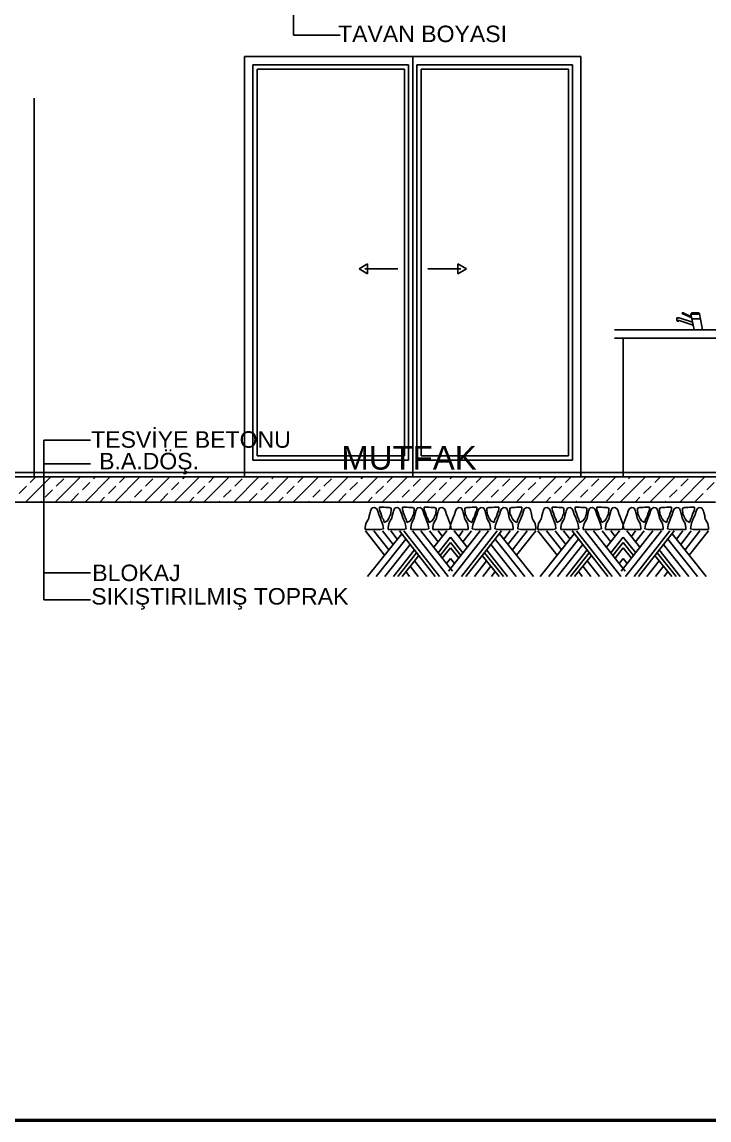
# Model space of a CAD drawing. Extents: x 182769.15 to 182771.38, y 101811.72 to 101812.21.
# Drawn here: x 182770.3833 to 182770.465, y 101811.7232 to 101811.8538 of the extents above; entities that cross this region are included whole.
import ezdxf

# ---------------------------------------------------------------- set-up
doc = ezdxf.new("R2010")
doc.units = 0
doc.header["$MEASUREMENT"] = 0
for name, color, linetype in [('DUVAR', 7, 'Continuous'), ('iç dikey', 2, 'Continuous'), ('KAPI', 3, 'Continuous'), ('KOLON', 3, 'Continuous'), ('SIVA', 1, 'Continuous'), ('TARAMA', 15, 'Continuous'), ('tefriş', 21, 'Continuous'), ('YAZıMAHAL', 4, 'Continuous')]:
    doc.layers.add(name, color=color, linetype=linetype)
doc.layers.add('Standard', color=7, linetype='Continuous', lineweight=25)
doc.styles.add('ARIAL', font='arial.ttf', dxfattribs={"height": 10})

msp = doc.modelspace()

# ---------------------------------------------------------------- linework, layer by layer
at = {"layer": 'DUVAR', "color": 3}
for p, q in [((182770.40979, 101811.84967), (182770.40979, 101811.79967)), ((182770.40979, 101811.84967), (182770.44979, 101811.84967)), ((182770.42979, 101811.84967), (182770.42979, 101811.79967)), ((182770.44979, 101811.84967), (182770.44979, 101811.79967)), ((182770.41079, 101811.80167), (182770.41079, 101811.84867)), ((182770.41079, 101811.84867), (182770.42929, 101811.84867)), ((182770.42929, 101811.84867), (182770.42929, 101811.80167)), ((182770.44879, 101811.84867), (182770.43029, 101811.84867)), ((182770.43029, 101811.84867), (182770.43029, 101811.80167)), ((182770.44879, 101811.80167), (182770.44879, 101811.84867)), ((182770.42929, 101811.80167), (182770.41079, 101811.80167)), ((182770.41079, 101811.80167), (182770.41079, 101811.80167)), ((182770.43029, 101811.80167), (182770.44879, 101811.80167)), ((182770.44879, 101811.80167), (182770.44879, 101811.80167))]:
    msp.add_line(p, q, dxfattribs=at)
at = {"layer": 'DUVAR', "color": 1}
for p, q in [((182770.41129, 101811.80217), (182770.41129, 101811.84817)), ((182770.41129, 101811.84817), (182770.42879, 101811.84817)), ((182770.42879, 101811.84817), (182770.42879, 101811.80217)), ((182770.44829, 101811.84817), (182770.43079, 101811.84817)), ((182770.43079, 101811.84817), (182770.43079, 101811.80217)), ((182770.44829, 101811.80217), (182770.44829, 101811.84817)), ((182770.42442, 101811.825), (182770.42341, 101811.82441)), ((182770.42442, 101811.82382), (182770.42442, 101811.825)), ((182770.43515, 101811.82382), (182770.43515, 101811.825)), ((182770.43515, 101811.825), (182770.43616, 101811.82441)), ((182770.42341, 101811.82441), (182770.42442, 101811.82382)), ((182770.42801, 101811.82441), (182770.42409, 101811.82441)), ((182770.43157, 101811.82441), (182770.43549, 101811.82441)), ((182770.43616, 101811.82441), (182770.43515, 101811.82382)), ((182770.42879, 101811.80217), (182770.41129, 101811.80217)), ((182770.43079, 101811.80217), (182770.44829, 101811.80217))]:
    msp.add_line(p, q, dxfattribs=at)
at = {"layer": 'iç dikey'}
for p, q in [((182770.41561, 101811.8522), (182770.41561, 101811.87836)), ((182770.41561, 101811.8522), (182770.42115, 101811.8522)), ((182770.38593, 101811.80403), (182770.39147, 101811.80403)), ((182770.38593, 101811.78505), (182770.38593, 101811.80403)), ((182770.38593, 101811.8012), (182770.39147, 101811.8012)), ((182770.38593, 101811.78824), (182770.39147, 101811.78824)), ((182770.38593, 101811.78505), (182770.39147, 101811.78505))]:
    msp.add_line(p, q, dxfattribs=at)
at = {"layer": 'KAPI', "color": 1}
for p, q in [((182770.46679, 101811.81717), (182770.45379, 101811.81717)), ((182770.46679, 101811.81617), (182770.45379, 101811.81617)), ((182770.45479, 101811.81617), (182770.45479, 101811.79967))]:
    msp.add_line(p, q, dxfattribs=at)
at = {"layer": 'KOLON'}
for p, q in [((182770.30279, 101811.79967), (182770.47079, 101811.79967)), ((182770.33479, 101811.79667), (182770.46579, 101811.79667))]:
    msp.add_line(p, q, dxfattribs=at)
at = {"layer": 'SIVA'}
for p, q in [((182770.38479, 101811.84473), (182770.38479, 101811.79967)), ((182770.46629, 101811.80017), (182770.30229, 101811.80017))]:
    msp.add_line(p, q, dxfattribs=at)
at = {"layer": 'Standard', "color": 4, "linetype": 'ByBlock', "lineweight": 50}
msp.add_line((182770.24994, 101811.72316), (182770.54873, 101811.72316), dxfattribs=at)
at = {"layer": 'TARAMA'}
for p, q in [((182770.38375, 101811.79667), (182770.38675, 101811.79967)), ((182770.38431, 101811.799), (182770.38498, 101811.79967)), ((182770.38728, 101811.79667), (182770.39028, 101811.79967)), ((182770.3874, 101811.79856), (182770.38829, 101811.79945)), ((182770.3905, 101811.79812), (182770.39138, 101811.799)), ((182770.39082, 101811.79667), (182770.39382, 101811.79967)), ((182770.39182, 101811.79945), (182770.39205, 101811.79967)), ((182770.39435, 101811.79667), (182770.39735, 101811.79967)), ((182770.39492, 101811.799), (182770.39559, 101811.79967)), ((182770.39789, 101811.79667), (182770.40089, 101811.79967)), ((182770.39801, 101811.79856), (182770.3989, 101811.79945)), ((182770.40111, 101811.79812), (182770.40199, 101811.799)), ((182770.40143, 101811.79667), (182770.40443, 101811.79967)), ((182770.40243, 101811.79945), (182770.40266, 101811.79967)), ((182770.40496, 101811.79667), (182770.40796, 101811.79967)), ((182770.40552, 101811.799), (182770.40619, 101811.79967)), ((182770.4085, 101811.79667), (182770.4115, 101811.79967)), ((182770.40862, 101811.79856), (182770.4095, 101811.79945)), ((182770.41171, 101811.79812), (182770.4126, 101811.799)), ((182770.41203, 101811.79667), (182770.41503, 101811.79967)), ((182770.41304, 101811.79945), (182770.41326, 101811.79967)), ((182770.41557, 101811.79667), (182770.41857, 101811.79967)), ((182770.41613, 101811.799), (182770.4168, 101811.79967)), ((182770.4191, 101811.79667), (182770.4221, 101811.79967)), ((182770.41922, 101811.79856), (182770.42011, 101811.79945)), ((182770.42232, 101811.79812), (182770.4232, 101811.799)), ((182770.42264, 101811.79667), (182770.42564, 101811.79967)), ((182770.42364, 101811.79945), (182770.42387, 101811.79967)), ((182770.42617, 101811.79667), (182770.42917, 101811.79967)), ((182770.42674, 101811.799), (182770.42741, 101811.79967)), ((182770.42971, 101811.79667), (182770.43271, 101811.79967)), ((182770.42983, 101811.79856), (182770.43072, 101811.79945)), ((182770.43292, 101811.79812), (182770.43381, 101811.799)), ((182770.43325, 101811.79667), (182770.43625, 101811.79967)), ((182770.43425, 101811.79945), (182770.43448, 101811.79967)), ((182770.43678, 101811.79667), (182770.43978, 101811.79967)), ((182770.43734, 101811.799), (182770.43801, 101811.79967)), ((182770.44032, 101811.79667), (182770.44332, 101811.79967)), ((182770.44044, 101811.79856), (182770.44132, 101811.79945)), ((182770.44353, 101811.79812), (182770.44442, 101811.799)), ((182770.44385, 101811.79667), (182770.44685, 101811.79967)), ((182770.44486, 101811.79945), (182770.44508, 101811.79967)), ((182770.44739, 101811.79667), (182770.45039, 101811.79967)), ((182770.44795, 101811.799), (182770.44862, 101811.79967)), ((182770.45092, 101811.79667), (182770.45392, 101811.79967)), ((182770.45104, 101811.79856), (182770.45193, 101811.79945)), ((182770.45414, 101811.79812), (182770.45502, 101811.799)), ((182770.45446, 101811.79667), (182770.45746, 101811.79967)), ((182770.45546, 101811.79945), (182770.45569, 101811.79967)), ((182770.45799, 101811.79667), (182770.46099, 101811.79967)), ((182770.45856, 101811.799), (182770.45923, 101811.79967)), ((182770.46153, 101811.79667), (182770.46453, 101811.79967)), ((182770.46165, 101811.79856), (182770.46253, 101811.79945)), ((182770.46474, 101811.79812), (182770.46563, 101811.799)), ((182770.38299, 101811.79768), (182770.38387, 101811.79856)), ((182770.38608, 101811.79724), (182770.38696, 101811.79812)), ((182770.38917, 101811.79679), (182770.39006, 101811.79768)), ((182770.39359, 101811.79768), (182770.39448, 101811.79856)), ((182770.39669, 101811.79724), (182770.39757, 101811.79812)), ((182770.39978, 101811.79679), (182770.40066, 101811.79768)), ((182770.4042, 101811.79768), (182770.40508, 101811.79856)), ((182770.40729, 101811.79724), (182770.40818, 101811.79812)), ((182770.41039, 101811.79679), (182770.41127, 101811.79768)), ((182770.41481, 101811.79768), (182770.41569, 101811.79856)), ((182770.4179, 101811.79724), (182770.41878, 101811.79812)), ((182770.42099, 101811.79679), (182770.42188, 101811.79768)), ((182770.42541, 101811.79768), (182770.4263, 101811.79856)), ((182770.42851, 101811.79724), (182770.42939, 101811.79812)), ((182770.4316, 101811.79679), (182770.43248, 101811.79768)), ((182770.43602, 101811.79768), (182770.4369, 101811.79856)), ((182770.43911, 101811.79724), (182770.44, 101811.79812)), ((182770.44221, 101811.79679), (182770.44309, 101811.79768)), ((182770.44663, 101811.79768), (182770.44751, 101811.79856)), ((182770.44972, 101811.79724), (182770.4506, 101811.79812)), ((182770.45281, 101811.79679), (182770.4537, 101811.79768)), ((182770.45723, 101811.79768), (182770.45812, 101811.79856)), ((182770.46033, 101811.79724), (182770.46121, 101811.79812)), ((182770.46342, 101811.79679), (182770.4643, 101811.79768)), ((182770.38552, 101811.79667), (182770.38564, 101811.79679)), ((182770.39259, 101811.79667), (182770.39315, 101811.79724)), ((182770.39612, 101811.79667), (182770.39624, 101811.79679)), ((182770.40319, 101811.79667), (182770.40376, 101811.79724)), ((182770.40673, 101811.79667), (182770.40685, 101811.79679)), ((182770.4138, 101811.79667), (182770.41436, 101811.79724)), ((182770.41734, 101811.79667), (182770.41746, 101811.79679)), ((182770.42441, 101811.79667), (182770.42497, 101811.79724)), ((182770.42794, 101811.79667), (182770.42806, 101811.79679)), ((182770.43501, 101811.79667), (182770.43558, 101811.79724)), ((182770.43855, 101811.79667), (182770.43867, 101811.79679)), ((182770.44562, 101811.79667), (182770.44618, 101811.79724)), ((182770.44916, 101811.79667), (182770.44928, 101811.79679)), ((182770.45623, 101811.79667), (182770.45679, 101811.79724)), ((182770.45976, 101811.79667), (182770.45988, 101811.79679))]:
    msp.add_line(p, q, dxfattribs=at)
at = {"layer": 'tefriş'}
for p, q in [((182770.46145, 101811.81857), (182770.46119, 101811.81857)), ((182770.46119, 101811.81825), (182770.46119, 101811.81857)), ((182770.46306, 101811.81807), (182770.46145, 101811.81857)), ((182770.46194, 101811.81917), (182770.46182, 101811.81917)), ((182770.46182, 101811.81908), (182770.46182, 101811.81917)), ((182770.46296, 101811.81857), (182770.46182, 101811.81908)), ((182770.46293, 101811.81872), (182770.46194, 101811.81917)), ((182770.46323, 101811.81717), (182770.46287, 101811.81901)), ((182770.46287, 101811.81901), (182770.46389, 101811.81901)), ((182770.46298, 101811.81848), (182770.46399, 101811.81848)), ((182770.46374, 101811.81917), (182770.46301, 101811.81917)), ((182770.46425, 101811.81717), (182770.46388, 101811.81906)), ((182770.46145, 101811.81825), (182770.46119, 101811.81825)), ((182770.46122, 101811.81825), (182770.46122, 101811.8182)), ((182770.46122, 101811.8182), (182770.46142, 101811.8182)), ((182770.46142, 101811.8182), (182770.46142, 101811.81825)), ((182770.46312, 101811.81773), (182770.46145, 101811.81825)), ((182770.46306, 101811.81807), (182770.46306, 101811.81807)), ((182770.46306, 101811.81807), (182770.46306, 101811.81807))]:
    msp.add_line(p, q, dxfattribs=at)
at = {"layer": 'tefriş', "color": 254, "linetype": 'Continuous'}
for p, q in [((182770.42459, 101811.79504), (182770.42456, 101811.79477)), ((182770.42471, 101811.79544), (182770.42459, 101811.79504)), ((182770.42475, 101811.7956), (182770.42471, 101811.79544)), ((182770.42487, 101811.79591), (182770.42475, 101811.7956)), ((182770.42499, 101811.79599), (182770.42487, 101811.79591)), ((182770.42523, 101811.79603), (182770.42499, 101811.79599)), ((182770.4255, 101811.79587), (182770.42523, 101811.79603)), ((182770.42562, 101811.7956), (182770.4255, 101811.79587)), ((182770.42574, 101811.7952), (182770.42562, 101811.7956)), ((182770.42586, 101811.79493), (182770.42574, 101811.7952)), ((182770.42582, 101811.79607), (182770.42617, 101811.79607)), ((182770.42582, 101811.79587), (182770.42582, 101811.79607)), ((182770.42586, 101811.79564), (182770.42582, 101811.79587)), ((182770.42598, 101811.79536), (182770.42586, 101811.79564)), ((182770.42598, 101811.79461), (182770.42586, 101811.79493)), ((182770.4261, 101811.79496), (182770.42598, 101811.79536)), ((182770.42617, 101811.79481), (182770.4261, 101811.79496)), ((182770.42617, 101811.79607), (182770.42637, 101811.79607)), ((182770.42629, 101811.79465), (182770.42617, 101811.79481)), ((182770.42637, 101811.79607), (182770.42661, 101811.79603)), ((182770.42661, 101811.79603), (182770.427, 101811.79603)), ((182770.427, 101811.79481), (182770.42688, 101811.79465)), ((182770.427, 101811.79603), (182770.42724, 101811.79595)), ((182770.42704, 101811.79496), (182770.427, 101811.79481)), ((182770.42712, 101811.79512), (182770.42704, 101811.79496)), ((182770.4272, 101811.79528), (182770.42712, 101811.79512)), ((182770.42724, 101811.79564), (182770.4272, 101811.79548)), ((182770.4272, 101811.79548), (182770.4272, 101811.79528)), ((182770.42724, 101811.79595), (182770.42724, 101811.79564)), ((182770.42732, 101811.79504), (182770.42728, 101811.79477)), ((182770.42744, 101811.79544), (182770.42732, 101811.79504)), ((182770.42748, 101811.7956), (182770.42744, 101811.79544)), ((182770.4276, 101811.79591), (182770.42748, 101811.7956)), ((182770.42772, 101811.79599), (182770.4276, 101811.79591)), ((182770.42796, 101811.79603), (182770.42772, 101811.79599)), ((182770.42823, 101811.79587), (182770.42796, 101811.79603)), ((182770.42835, 101811.7956), (182770.42823, 101811.79587)), ((182770.42847, 101811.7952), (182770.42835, 101811.7956)), ((182770.42858, 101811.79493), (182770.42847, 101811.7952)), ((182770.42855, 101811.79587), (182770.42855, 101811.79607)), ((182770.42855, 101811.79607), (182770.4289, 101811.79607)), ((182770.42859, 101811.79564), (182770.42855, 101811.79587)), ((182770.4287, 101811.79461), (182770.42858, 101811.79493)), ((182770.4287, 101811.79536), (182770.42859, 101811.79564)), ((182770.42883, 101811.79496), (182770.4287, 101811.79536)), ((182770.4289, 101811.79481), (182770.42883, 101811.79496)), ((182770.4289, 101811.79607), (182770.4291, 101811.79607)), ((182770.42902, 101811.79465), (182770.4289, 101811.79481)), ((182770.4291, 101811.79607), (182770.42934, 101811.79603)), ((182770.42934, 101811.79603), (182770.42973, 101811.79603)), ((182770.42973, 101811.79481), (182770.42961, 101811.79465)), ((182770.42973, 101811.79603), (182770.42997, 101811.79595)), ((182770.42977, 101811.79496), (182770.42973, 101811.79481)), ((182770.42985, 101811.79512), (182770.42977, 101811.79496)), ((182770.42993, 101811.79528), (182770.42985, 101811.79512)), ((182770.42997, 101811.79564), (182770.42993, 101811.79548)), ((182770.42993, 101811.79548), (182770.42993, 101811.79528)), ((182770.42997, 101811.79595), (182770.42997, 101811.79564)), ((182770.43001, 101811.79504), (182770.42997, 101811.79477)), ((182770.43013, 101811.79544), (182770.43001, 101811.79504)), ((182770.43017, 101811.7956), (182770.43013, 101811.79544)), ((182770.43029, 101811.79591), (182770.43017, 101811.7956)), ((182770.43041, 101811.79599), (182770.43029, 101811.79591)), ((182770.43065, 101811.79603), (182770.43041, 101811.79599)), ((182770.43092, 101811.79587), (182770.43065, 101811.79603)), ((182770.43104, 101811.7956), (182770.43092, 101811.79587)), ((182770.43116, 101811.7952), (182770.43104, 101811.7956)), ((182770.43115, 101811.79607), (182770.43151, 101811.79607)), ((182770.43115, 101811.79587), (182770.43115, 101811.79607)), ((182770.4312, 101811.79564), (182770.43115, 101811.79587)), ((182770.43127, 101811.79493), (182770.43116, 101811.7952)), ((182770.43131, 101811.79536), (182770.4312, 101811.79564)), ((182770.43139, 101811.79461), (182770.43127, 101811.79493)), ((182770.43143, 101811.79496), (182770.43131, 101811.79536)), ((182770.43151, 101811.79481), (182770.43143, 101811.79496)), ((182770.43151, 101811.79607), (182770.43171, 101811.79607)), ((182770.43163, 101811.79465), (182770.43151, 101811.79481)), ((182770.43171, 101811.79607), (182770.43195, 101811.79603)), ((182770.43195, 101811.79603), (182770.43234, 101811.79603)), ((182770.43234, 101811.79481), (182770.43222, 101811.79465)), ((182770.43234, 101811.79603), (182770.43258, 101811.79595)), ((182770.43238, 101811.79496), (182770.43234, 101811.79481)), ((182770.43246, 101811.79512), (182770.43238, 101811.79496)), ((182770.43254, 101811.79528), (182770.43246, 101811.79512)), ((182770.43258, 101811.79564), (182770.43254, 101811.79548)), ((182770.43254, 101811.79548), (182770.43254, 101811.79528)), ((182770.43258, 101811.79595), (182770.43258, 101811.79564)), ((182770.43266, 101811.79504), (182770.43262, 101811.79477)), ((182770.43278, 101811.79544), (182770.43266, 101811.79504)), ((182770.43281, 101811.7956), (182770.43278, 101811.79544)), ((182770.43294, 101811.79591), (182770.43281, 101811.7956)), ((182770.43306, 101811.79599), (182770.43294, 101811.79591)), ((182770.43329, 101811.79603), (182770.43306, 101811.79599)), ((182770.43357, 101811.79587), (182770.43329, 101811.79603)), ((182770.43368, 101811.7956), (182770.43357, 101811.79587)), ((182770.4338, 101811.7952), (182770.43368, 101811.7956)), ((182770.43392, 101811.79493), (182770.4338, 101811.7952)), ((182770.43404, 101811.79461), (182770.43392, 101811.79493)), ((182770.43452, 101811.79461), (182770.43464, 101811.79493)), ((182770.43464, 101811.79493), (182770.43475, 101811.7952)), ((182770.43475, 101811.7952), (182770.43487, 101811.7956)), ((182770.43487, 101811.7956), (182770.43499, 101811.79587)), ((182770.43499, 101811.79587), (182770.43526, 101811.79603)), ((182770.43526, 101811.79603), (182770.4355, 101811.79599)), ((182770.4355, 101811.79599), (182770.43562, 101811.79591)), ((182770.43562, 101811.79591), (182770.43574, 101811.7956)), ((182770.43574, 101811.7956), (182770.43578, 101811.79544)), ((182770.43578, 101811.79544), (182770.4359, 101811.79504)), ((182770.4359, 101811.79504), (182770.43594, 101811.79477)), ((182770.43622, 101811.79603), (182770.43598, 101811.79595)), ((182770.43598, 101811.79595), (182770.43598, 101811.79564)), ((182770.43598, 101811.79564), (182770.43602, 101811.79548)), ((182770.43602, 101811.79548), (182770.43602, 101811.79528)), ((182770.43602, 101811.79528), (182770.4361, 101811.79512)), ((182770.4361, 101811.79512), (182770.43618, 101811.79496)), ((182770.43618, 101811.79496), (182770.43622, 101811.79481)), ((182770.43661, 101811.79603), (182770.43622, 101811.79603)), ((182770.43622, 101811.79481), (182770.43634, 101811.79465)), ((182770.43685, 101811.79607), (182770.43661, 101811.79603)), ((182770.43705, 101811.79607), (182770.43685, 101811.79607)), ((182770.43693, 101811.79465), (182770.43705, 101811.79481)), ((182770.4374, 101811.79607), (182770.43705, 101811.79607)), ((182770.43705, 101811.79481), (182770.43712, 101811.79496)), ((182770.43712, 101811.79496), (182770.43724, 101811.79536)), ((182770.43716, 101811.79461), (182770.43728, 101811.79493)), ((182770.43724, 101811.79536), (182770.43736, 101811.79564)), ((182770.43728, 101811.79493), (182770.4374, 101811.7952)), ((182770.43736, 101811.79564), (182770.4374, 101811.79587)), ((182770.4374, 101811.79587), (182770.4374, 101811.79607)), ((182770.4374, 101811.7952), (182770.43752, 101811.7956)), ((182770.43752, 101811.7956), (182770.43764, 101811.79587)), ((182770.43764, 101811.79587), (182770.43791, 101811.79603)), ((182770.43791, 101811.79603), (182770.43815, 101811.79599)), ((182770.43815, 101811.79599), (182770.43827, 101811.79591)), ((182770.43827, 101811.79591), (182770.43839, 101811.7956)), ((182770.43839, 101811.7956), (182770.43843, 101811.79544)), ((182770.43843, 101811.79544), (182770.43854, 101811.79504)), ((182770.43854, 101811.79504), (182770.43858, 101811.79477)), ((182770.43882, 101811.79603), (182770.43859, 101811.79595)), ((182770.43859, 101811.79595), (182770.43859, 101811.79564)), ((182770.43859, 101811.79564), (182770.43863, 101811.79548)), ((182770.43863, 101811.79548), (182770.43863, 101811.79528)), ((182770.43863, 101811.79528), (182770.43871, 101811.79512)), ((182770.43871, 101811.79512), (182770.43878, 101811.79496)), ((182770.43878, 101811.79496), (182770.43882, 101811.79481)), ((182770.43922, 101811.79603), (182770.43882, 101811.79603)), ((182770.43882, 101811.79481), (182770.43894, 101811.79465)), ((182770.43946, 101811.79607), (182770.43922, 101811.79603)), ((182770.43965, 101811.79607), (182770.43946, 101811.79607)), ((182770.43954, 101811.79465), (182770.43965, 101811.79481)), ((182770.44001, 101811.79607), (182770.43965, 101811.79607)), ((182770.43965, 101811.79481), (182770.43973, 101811.79496)), ((182770.43973, 101811.79496), (182770.43985, 101811.79536)), ((182770.43985, 101811.79536), (182770.43997, 101811.79564)), ((182770.43985, 101811.79461), (182770.43997, 101811.79493)), ((182770.43997, 101811.79564), (182770.44001, 101811.79587)), ((182770.43997, 101811.79493), (182770.44009, 101811.7952)), ((182770.44001, 101811.79587), (182770.44001, 101811.79607)), ((182770.44009, 101811.7952), (182770.44021, 101811.7956)), ((182770.44021, 101811.7956), (182770.44033, 101811.79587)), ((182770.44033, 101811.79587), (182770.4406, 101811.79603)), ((182770.4406, 101811.79603), (182770.44084, 101811.79599)), ((182770.44084, 101811.79599), (182770.44096, 101811.79591)), ((182770.44096, 101811.79591), (182770.44108, 101811.7956)), ((182770.44108, 101811.7956), (182770.44112, 101811.79544)), ((182770.44112, 101811.79544), (182770.44123, 101811.79504)), ((182770.44123, 101811.79504), (182770.44127, 101811.79477)), ((182770.44155, 101811.79603), (182770.44132, 101811.79595)), ((182770.44132, 101811.79595), (182770.44132, 101811.79564)), ((182770.44132, 101811.79564), (182770.44135, 101811.79548)), ((182770.44135, 101811.79548), (182770.44135, 101811.79528)), ((182770.44135, 101811.79528), (182770.44144, 101811.79512)), ((182770.44144, 101811.79512), (182770.44151, 101811.79496)), ((182770.44151, 101811.79496), (182770.44155, 101811.79481)), ((182770.44195, 101811.79603), (182770.44155, 101811.79603)), ((182770.44155, 101811.79481), (182770.44167, 101811.79465)), ((182770.44218, 101811.79607), (182770.44195, 101811.79603)), ((182770.44238, 101811.79607), (182770.44218, 101811.79607)), ((182770.44227, 101811.79465), (182770.44238, 101811.79481)), ((182770.44274, 101811.79607), (182770.44238, 101811.79607)), ((182770.44238, 101811.79481), (182770.44246, 101811.79496)), ((182770.44246, 101811.79496), (182770.44258, 101811.79536)), ((182770.44258, 101811.79536), (182770.4427, 101811.79564)), ((182770.44258, 101811.79461), (182770.4427, 101811.79493)), ((182770.4427, 101811.79564), (182770.44274, 101811.79587)), ((182770.4427, 101811.79493), (182770.44282, 101811.7952)), ((182770.44274, 101811.79587), (182770.44274, 101811.79607)), ((182770.44282, 101811.7952), (182770.44294, 101811.7956)), ((182770.44294, 101811.7956), (182770.44305, 101811.79587)), ((182770.44305, 101811.79587), (182770.44333, 101811.79603)), ((182770.44333, 101811.79603), (182770.44357, 101811.79599)), ((182770.44357, 101811.79599), (182770.44369, 101811.79591)), ((182770.44369, 101811.79591), (182770.44381, 101811.7956)), ((182770.44381, 101811.7956), (182770.44385, 101811.79544)), ((182770.44385, 101811.79544), (182770.44396, 101811.79504)), ((182770.44396, 101811.79504), (182770.444, 101811.79477)), ((182770.44513, 101811.79504), (182770.44509, 101811.79477)), ((182770.44524, 101811.79544), (182770.44513, 101811.79504)), ((182770.44528, 101811.7956), (182770.44524, 101811.79544)), ((182770.4454, 101811.79591), (182770.44528, 101811.7956)), ((182770.44552, 101811.79599), (182770.4454, 101811.79591)), ((182770.44576, 101811.79603), (182770.44552, 101811.79599)), ((182770.44604, 101811.79587), (182770.44576, 101811.79603)), ((182770.44615, 101811.7956), (182770.44604, 101811.79587)), ((182770.44627, 101811.7952), (182770.44615, 101811.7956)), ((182770.44639, 101811.79493), (182770.44627, 101811.7952)), ((182770.44635, 101811.79607), (182770.44671, 101811.79607)), ((182770.44635, 101811.79587), (182770.44635, 101811.79607)), ((182770.44639, 101811.79564), (182770.44635, 101811.79587)), ((182770.44651, 101811.79536), (182770.44639, 101811.79564)), ((182770.44651, 101811.79461), (182770.44639, 101811.79493)), ((182770.44663, 101811.79496), (182770.44651, 101811.79536)), ((182770.44671, 101811.79481), (182770.44663, 101811.79496)), ((182770.44671, 101811.79607), (182770.44691, 101811.79607)), ((182770.44682, 101811.79465), (182770.44671, 101811.79481)), ((182770.44691, 101811.79607), (182770.44714, 101811.79603)), ((182770.44714, 101811.79603), (182770.44754, 101811.79603)), ((182770.44754, 101811.79481), (182770.44742, 101811.79465)), ((182770.44754, 101811.79603), (182770.44777, 101811.79595)), ((182770.44758, 101811.79496), (182770.44754, 101811.79481)), ((182770.44765, 101811.79512), (182770.44758, 101811.79496)), ((182770.44774, 101811.79528), (182770.44765, 101811.79512)), ((182770.44777, 101811.79564), (182770.44774, 101811.79548)), ((182770.44774, 101811.79548), (182770.44774, 101811.79528)), ((182770.44777, 101811.79595), (182770.44777, 101811.79564)), ((182770.44786, 101811.79504), (182770.44782, 101811.79477)), ((182770.44797, 101811.79544), (182770.44786, 101811.79504)), ((182770.44801, 101811.7956), (182770.44797, 101811.79544)), ((182770.44813, 101811.79591), (182770.44801, 101811.7956)), ((182770.44825, 101811.79599), (182770.44813, 101811.79591)), ((182770.44849, 101811.79603), (182770.44825, 101811.79599)), ((182770.44876, 101811.79587), (182770.44849, 101811.79603)), ((182770.44888, 101811.7956), (182770.44876, 101811.79587)), ((182770.449, 101811.7952), (182770.44888, 101811.7956)), ((182770.44912, 101811.79493), (182770.449, 101811.7952)), ((182770.44908, 101811.79587), (182770.44908, 101811.79607)), ((182770.44908, 101811.79607), (182770.44944, 101811.79607)), ((182770.44912, 101811.79564), (182770.44908, 101811.79587)), ((182770.44924, 101811.79536), (182770.44912, 101811.79564)), ((182770.44924, 101811.79461), (182770.44912, 101811.79493)), ((182770.44936, 101811.79496), (182770.44924, 101811.79536)), ((182770.44944, 101811.79481), (182770.44936, 101811.79496)), ((182770.44944, 101811.79607), (182770.44963, 101811.79607)), ((182770.44955, 101811.79465), (182770.44944, 101811.79481)), ((182770.44963, 101811.79607), (182770.44987, 101811.79603)), ((182770.44987, 101811.79603), (182770.45027, 101811.79603)), ((182770.45027, 101811.79481), (182770.45015, 101811.79465)), ((182770.45027, 101811.79603), (182770.4505, 101811.79595)), ((182770.45031, 101811.79496), (182770.45027, 101811.79481)), ((182770.45038, 101811.79512), (182770.45031, 101811.79496)), ((182770.45046, 101811.79528), (182770.45038, 101811.79512)), ((182770.4505, 101811.79564), (182770.45046, 101811.79548)), ((182770.45046, 101811.79548), (182770.45046, 101811.79528)), ((182770.4505, 101811.79595), (182770.4505, 101811.79564)), ((182770.45055, 101811.79504), (182770.45051, 101811.79477)), ((182770.45066, 101811.79544), (182770.45055, 101811.79504)), ((182770.4507, 101811.7956), (182770.45066, 101811.79544)), ((182770.45082, 101811.79591), (182770.4507, 101811.7956)), ((182770.45094, 101811.79599), (182770.45082, 101811.79591)), ((182770.45118, 101811.79603), (182770.45094, 101811.79599)), ((182770.45145, 101811.79587), (182770.45118, 101811.79603)), ((182770.45157, 101811.7956), (182770.45145, 101811.79587)), ((182770.45169, 101811.7952), (182770.45157, 101811.7956)), ((182770.45169, 101811.79607), (182770.45204, 101811.79607)), ((182770.45169, 101811.79587), (182770.45169, 101811.79607)), ((182770.45173, 101811.79564), (182770.45169, 101811.79587)), ((182770.45181, 101811.79493), (182770.45169, 101811.7952)), ((182770.45185, 101811.79536), (182770.45173, 101811.79564)), ((182770.45193, 101811.79461), (182770.45181, 101811.79493)), ((182770.45197, 101811.79496), (182770.45185, 101811.79536)), ((182770.45204, 101811.79481), (182770.45197, 101811.79496)), ((182770.45204, 101811.79607), (182770.45224, 101811.79607)), ((182770.45216, 101811.79465), (182770.45204, 101811.79481)), ((182770.45224, 101811.79607), (182770.45248, 101811.79603)), ((182770.45248, 101811.79603), (182770.45287, 101811.79603)), ((182770.45287, 101811.79481), (182770.45275, 101811.79465)), ((182770.45287, 101811.79603), (182770.45311, 101811.79595)), ((182770.45291, 101811.79496), (182770.45287, 101811.79481)), ((182770.45299, 101811.79512), (182770.45291, 101811.79496)), ((182770.45307, 101811.79528), (182770.45299, 101811.79512)), ((182770.45311, 101811.79564), (182770.45307, 101811.79548)), ((182770.45307, 101811.79548), (182770.45307, 101811.79528)), ((182770.45311, 101811.79595), (182770.45311, 101811.79564)), ((182770.45319, 101811.79504), (182770.45315, 101811.79477)), ((182770.45331, 101811.79544), (182770.45319, 101811.79504)), ((182770.45335, 101811.7956), (182770.45331, 101811.79544)), ((182770.45347, 101811.79591), (182770.45335, 101811.7956)), ((182770.45359, 101811.79599), (182770.45347, 101811.79591)), ((182770.45383, 101811.79603), (182770.45359, 101811.79599)), ((182770.4541, 101811.79587), (182770.45383, 101811.79603)), ((182770.45422, 101811.7956), (182770.4541, 101811.79587)), ((182770.45434, 101811.7952), (182770.45422, 101811.7956)), ((182770.45445, 101811.79493), (182770.45434, 101811.7952)), ((182770.45457, 101811.79461), (182770.45445, 101811.79493)), ((182770.45505, 101811.79461), (182770.45517, 101811.79493)), ((182770.45517, 101811.79493), (182770.45528, 101811.7952)), ((182770.45528, 101811.7952), (182770.45541, 101811.7956)), ((182770.45541, 101811.7956), (182770.45552, 101811.79587)), ((182770.45552, 101811.79587), (182770.4558, 101811.79603)), ((182770.4558, 101811.79603), (182770.45603, 101811.79599)), ((182770.45603, 101811.79599), (182770.45615, 101811.79591)), ((182770.45615, 101811.79591), (182770.45627, 101811.7956)), ((182770.45627, 101811.7956), (182770.45631, 101811.79544)), ((182770.45631, 101811.79544), (182770.45643, 101811.79504)), ((182770.45643, 101811.79504), (182770.45647, 101811.79477)), ((182770.45675, 101811.79603), (182770.45651, 101811.79595)), ((182770.45651, 101811.79595), (182770.45651, 101811.79564)), ((182770.45651, 101811.79564), (182770.45655, 101811.79548)), ((182770.45655, 101811.79548), (182770.45655, 101811.79528)), ((182770.45655, 101811.79528), (182770.45663, 101811.79512)), ((182770.45663, 101811.79512), (182770.45671, 101811.79496)), ((182770.45671, 101811.79496), (182770.45675, 101811.79481)), ((182770.45714, 101811.79603), (182770.45675, 101811.79603)), ((182770.45675, 101811.79481), (182770.45687, 101811.79465)), ((182770.45738, 101811.79607), (182770.45714, 101811.79603)), ((182770.45758, 101811.79607), (182770.45738, 101811.79607)), ((182770.45746, 101811.79465), (182770.45758, 101811.79481)), ((182770.45794, 101811.79607), (182770.45758, 101811.79607)), ((182770.45758, 101811.79481), (182770.45766, 101811.79496)), ((182770.45766, 101811.79496), (182770.45778, 101811.79536)), ((182770.4577, 101811.79461), (182770.45782, 101811.79493)), ((182770.45778, 101811.79536), (182770.45789, 101811.79564)), ((182770.45782, 101811.79493), (182770.45793, 101811.7952)), ((182770.45789, 101811.79564), (182770.45794, 101811.79587)), ((182770.45793, 101811.7952), (182770.45805, 101811.7956)), ((182770.45794, 101811.79587), (182770.45794, 101811.79607)), ((182770.45805, 101811.7956), (182770.45817, 101811.79587)), ((182770.45817, 101811.79587), (182770.45844, 101811.79603)), ((182770.45844, 101811.79603), (182770.45868, 101811.79599)), ((182770.45868, 101811.79599), (182770.4588, 101811.79591)), ((182770.4588, 101811.79591), (182770.45892, 101811.7956)), ((182770.45892, 101811.7956), (182770.45896, 101811.79544)), ((182770.45896, 101811.79544), (182770.45908, 101811.79504)), ((182770.45908, 101811.79504), (182770.45912, 101811.79477)), ((182770.45936, 101811.79603), (182770.45912, 101811.79595)), ((182770.45912, 101811.79595), (182770.45912, 101811.79564)), ((182770.45912, 101811.79564), (182770.45916, 101811.79548)), ((182770.45916, 101811.79548), (182770.45916, 101811.79528)), ((182770.45916, 101811.79528), (182770.45924, 101811.79512)), ((182770.45924, 101811.79512), (182770.45932, 101811.79496)), ((182770.45932, 101811.79496), (182770.45936, 101811.79481)), ((182770.45975, 101811.79603), (182770.45936, 101811.79603)), ((182770.45936, 101811.79481), (182770.45948, 101811.79465)), ((182770.45999, 101811.79607), (182770.45975, 101811.79603)), ((182770.46019, 101811.79607), (182770.45999, 101811.79607)), ((182770.46007, 101811.79465), (182770.46019, 101811.79481)), ((182770.46054, 101811.79607), (182770.46019, 101811.79607)), ((182770.46019, 101811.79481), (182770.46026, 101811.79496)), ((182770.46026, 101811.79496), (182770.46039, 101811.79536)), ((182770.46039, 101811.79536), (182770.4605, 101811.79564)), ((182770.46039, 101811.79461), (182770.46051, 101811.79493)), ((182770.4605, 101811.79564), (182770.46054, 101811.79587)), ((182770.46051, 101811.79493), (182770.46062, 101811.7952)), ((182770.46054, 101811.79587), (182770.46054, 101811.79607)), ((182770.46062, 101811.7952), (182770.46074, 101811.7956)), ((182770.46074, 101811.7956), (182770.46086, 101811.79587)), ((182770.46086, 101811.79587), (182770.46113, 101811.79603)), ((182770.46113, 101811.79603), (182770.46137, 101811.79599)), ((182770.46137, 101811.79599), (182770.46149, 101811.79591)), ((182770.46149, 101811.79591), (182770.46161, 101811.7956)), ((182770.46161, 101811.7956), (182770.46165, 101811.79544)), ((182770.46165, 101811.79544), (182770.46177, 101811.79504)), ((182770.46177, 101811.79504), (182770.46181, 101811.79477)), ((182770.46209, 101811.79603), (182770.46185, 101811.79595)), ((182770.46185, 101811.79595), (182770.46185, 101811.79564)), ((182770.46185, 101811.79564), (182770.46189, 101811.79548)), ((182770.46189, 101811.79548), (182770.46189, 101811.79528)), ((182770.46189, 101811.79528), (182770.46197, 101811.79512)), ((182770.46197, 101811.79512), (182770.46205, 101811.79496)), ((182770.46205, 101811.79496), (182770.46209, 101811.79481)), ((182770.46248, 101811.79603), (182770.46209, 101811.79603)), ((182770.46209, 101811.79481), (182770.46221, 101811.79465)), ((182770.46272, 101811.79607), (182770.46248, 101811.79603)), ((182770.46292, 101811.79607), (182770.46272, 101811.79607)), ((182770.4628, 101811.79465), (182770.46292, 101811.79481)), ((182770.46327, 101811.79607), (182770.46292, 101811.79607)), ((182770.46292, 101811.79481), (182770.46299, 101811.79496)), ((182770.46299, 101811.79496), (182770.46311, 101811.79536)), ((182770.46311, 101811.79536), (182770.46323, 101811.79564)), ((182770.46311, 101811.79461), (182770.46323, 101811.79493)), ((182770.46323, 101811.79564), (182770.46327, 101811.79587)), ((182770.46323, 101811.79493), (182770.46335, 101811.7952)), ((182770.46327, 101811.79587), (182770.46327, 101811.79607)), ((182770.46335, 101811.7952), (182770.46347, 101811.7956)), ((182770.46347, 101811.7956), (182770.46359, 101811.79587)), ((182770.46359, 101811.79587), (182770.46386, 101811.79603)), ((182770.46386, 101811.79603), (182770.4641, 101811.79599)), ((182770.4641, 101811.79599), (182770.46422, 101811.79591)), ((182770.46422, 101811.79591), (182770.46434, 101811.7956)), ((182770.46434, 101811.7956), (182770.46438, 101811.79544)), ((182770.46438, 101811.79544), (182770.4645, 101811.79504)), ((182770.4645, 101811.79504), (182770.46453, 101811.79477)), ((182770.4242, 101811.79413), (182770.42412, 101811.79362)), ((182770.42412, 101811.79362), (182770.42412, 101811.79342)), ((182770.42444, 101811.79453), (182770.4242, 101811.79413)), ((182770.42456, 101811.79477), (182770.42444, 101811.79453)), ((182770.42594, 101811.79342), (182770.42629, 101811.7935)), ((182770.4261, 101811.79429), (182770.42598, 101811.79461)), ((182770.42621, 101811.79398), (182770.4261, 101811.79429)), ((182770.42629, 101811.7935), (182770.42621, 101811.79398)), ((182770.42637, 101811.79425), (182770.42629, 101811.79465)), ((182770.42677, 101811.79445), (182770.42637, 101811.79425)), ((182770.42688, 101811.79465), (182770.42677, 101811.79445)), ((182770.42693, 101811.79413), (182770.42685, 101811.79362)), ((182770.42685, 101811.79362), (182770.42685, 101811.79342)), ((182770.42716, 101811.79453), (182770.42693, 101811.79413)), ((182770.42728, 101811.79477), (182770.42716, 101811.79453)), ((182770.42867, 101811.79342), (182770.42902, 101811.7935)), ((182770.42883, 101811.79429), (182770.4287, 101811.79461)), ((182770.42894, 101811.79398), (182770.42883, 101811.79429)), ((182770.42902, 101811.7935), (182770.42894, 101811.79398)), ((182770.4291, 101811.79425), (182770.42902, 101811.79465)), ((182770.4295, 101811.79445), (182770.4291, 101811.79425)), ((182770.42961, 101811.79465), (182770.4295, 101811.79445)), ((182770.42962, 101811.79413), (182770.42954, 101811.79362)), ((182770.42954, 101811.79362), (182770.42954, 101811.79342)), ((182770.42985, 101811.79453), (182770.42962, 101811.79413)), ((182770.42997, 101811.79477), (182770.42985, 101811.79453)), ((182770.43136, 101811.79342), (182770.43171, 101811.7935)), ((182770.43152, 101811.79429), (182770.43139, 101811.79461)), ((182770.43163, 101811.79398), (182770.43152, 101811.79429)), ((182770.43171, 101811.79425), (182770.43163, 101811.79465)), ((182770.43171, 101811.7935), (182770.43163, 101811.79398)), ((182770.4321, 101811.79445), (182770.43171, 101811.79425)), ((182770.43222, 101811.79465), (182770.4321, 101811.79445)), ((182770.43226, 101811.79413), (182770.43219, 101811.79362)), ((182770.43219, 101811.79362), (182770.43219, 101811.79342)), ((182770.4325, 101811.79453), (182770.43226, 101811.79413)), ((182770.43262, 101811.79477), (182770.4325, 101811.79453)), ((182770.434, 101811.79342), (182770.43436, 101811.7935)), ((182770.43416, 101811.79429), (182770.43404, 101811.79461)), ((182770.43428, 101811.79398), (182770.43416, 101811.79429)), ((182770.4342, 101811.7935), (182770.43428, 101811.79398)), ((182770.43455, 101811.79342), (182770.4342, 101811.7935)), ((182770.43428, 101811.79398), (182770.43439, 101811.79429)), ((182770.43436, 101811.7935), (182770.43428, 101811.79398)), ((182770.43439, 101811.79429), (182770.43452, 101811.79461)), ((182770.43594, 101811.79477), (182770.43606, 101811.79453)), ((182770.43606, 101811.79453), (182770.43629, 101811.79413)), ((182770.43629, 101811.79413), (182770.43637, 101811.79362)), ((182770.43634, 101811.79465), (182770.43645, 101811.79445)), ((182770.43637, 101811.79362), (182770.43637, 101811.79342)), ((182770.43645, 101811.79445), (182770.43685, 101811.79425)), ((182770.43685, 101811.79425), (182770.43693, 101811.79465)), ((182770.43685, 101811.7935), (182770.43693, 101811.79398)), ((182770.4372, 101811.79342), (182770.43685, 101811.7935)), ((182770.43693, 101811.79398), (182770.43704, 101811.79429)), ((182770.43704, 101811.79429), (182770.43716, 101811.79461)), ((182770.43858, 101811.79477), (182770.4387, 101811.79453)), ((182770.4387, 101811.79453), (182770.43894, 101811.79413)), ((182770.43894, 101811.79465), (182770.43906, 101811.79445)), ((182770.43894, 101811.79413), (182770.43902, 101811.79362)), ((182770.43902, 101811.79362), (182770.43902, 101811.79342)), ((182770.43906, 101811.79445), (182770.43946, 101811.79425)), ((182770.43946, 101811.79425), (182770.43954, 101811.79465)), ((182770.43954, 101811.7935), (182770.43962, 101811.79398)), ((182770.43989, 101811.79342), (182770.43954, 101811.7935)), ((182770.43962, 101811.79398), (182770.43973, 101811.79429)), ((182770.43973, 101811.79429), (182770.43985, 101811.79461)), ((182770.44127, 101811.79477), (182770.44139, 101811.79453)), ((182770.44139, 101811.79453), (182770.44163, 101811.79413)), ((182770.44163, 101811.79413), (182770.44171, 101811.79362)), ((182770.44167, 101811.79465), (182770.44179, 101811.79445)), ((182770.44171, 101811.79362), (182770.44171, 101811.79342)), ((182770.44179, 101811.79445), (182770.44218, 101811.79425)), ((182770.44218, 101811.79425), (182770.44227, 101811.79465)), ((182770.44227, 101811.7935), (182770.44234, 101811.79398)), ((182770.44262, 101811.79342), (182770.44227, 101811.7935)), ((182770.44234, 101811.79398), (182770.44246, 101811.79429)), ((182770.44246, 101811.79429), (182770.44258, 101811.79461)), ((182770.444, 101811.79477), (182770.44412, 101811.79453)), ((182770.44412, 101811.79453), (182770.44436, 101811.79413)), ((182770.44436, 101811.79413), (182770.44444, 101811.79362)), ((182770.44444, 101811.79362), (182770.44444, 101811.79342)), ((182770.44473, 101811.79413), (182770.44465, 101811.79362)), ((182770.44465, 101811.79362), (182770.44465, 101811.79342)), ((182770.44497, 101811.79453), (182770.44473, 101811.79413)), ((182770.44509, 101811.79477), (182770.44497, 101811.79453)), ((182770.44647, 101811.79342), (182770.44682, 101811.7935)), ((182770.44663, 101811.79429), (182770.44651, 101811.79461)), ((182770.44675, 101811.79398), (182770.44663, 101811.79429)), ((182770.44682, 101811.7935), (182770.44675, 101811.79398)), ((182770.44691, 101811.79425), (182770.44682, 101811.79465)), ((182770.4473, 101811.79445), (182770.44691, 101811.79425)), ((182770.44742, 101811.79465), (182770.4473, 101811.79445)), ((182770.44746, 101811.79413), (182770.44738, 101811.79362)), ((182770.44738, 101811.79362), (182770.44738, 101811.79342)), ((182770.4477, 101811.79453), (182770.44746, 101811.79413)), ((182770.44782, 101811.79477), (182770.4477, 101811.79453)), ((182770.4492, 101811.79342), (182770.44955, 101811.7935)), ((182770.44936, 101811.79429), (182770.44924, 101811.79461)), ((182770.44947, 101811.79398), (182770.44936, 101811.79429)), ((182770.44955, 101811.7935), (182770.44947, 101811.79398)), ((182770.44963, 101811.79425), (182770.44955, 101811.79465)), ((182770.45003, 101811.79445), (182770.44963, 101811.79425)), ((182770.45015, 101811.79465), (182770.45003, 101811.79445)), ((182770.45015, 101811.79413), (182770.45007, 101811.79362)), ((182770.45007, 101811.79362), (182770.45007, 101811.79342)), ((182770.45039, 101811.79453), (182770.45015, 101811.79413)), ((182770.45051, 101811.79477), (182770.45039, 101811.79453)), ((182770.45189, 101811.79342), (182770.45224, 101811.7935)), ((182770.45205, 101811.79429), (182770.45193, 101811.79461)), ((182770.45216, 101811.79398), (182770.45205, 101811.79429)), ((182770.45224, 101811.79425), (182770.45216, 101811.79465)), ((182770.45224, 101811.7935), (182770.45216, 101811.79398)), ((182770.45264, 101811.79445), (182770.45224, 101811.79425)), ((182770.45275, 101811.79465), (182770.45264, 101811.79445)), ((182770.4528, 101811.79413), (182770.45272, 101811.79362)), ((182770.45272, 101811.79362), (182770.45272, 101811.79342)), ((182770.45303, 101811.79453), (182770.4528, 101811.79413)), ((182770.45315, 101811.79477), (182770.45303, 101811.79453)), ((182770.45454, 101811.79342), (182770.45489, 101811.7935)), ((182770.4547, 101811.79429), (182770.45457, 101811.79461)), ((182770.45481, 101811.79398), (182770.4547, 101811.79429)), ((182770.45473, 101811.7935), (182770.45481, 101811.79398)), ((182770.45509, 101811.79342), (182770.45473, 101811.7935)), ((182770.45481, 101811.79398), (182770.45493, 101811.79429)), ((182770.45489, 101811.7935), (182770.45481, 101811.79398)), ((182770.45493, 101811.79429), (182770.45505, 101811.79461)), ((182770.45647, 101811.79477), (182770.45659, 101811.79453)), ((182770.45659, 101811.79453), (182770.45683, 101811.79413)), ((182770.45683, 101811.79413), (182770.4569, 101811.79362)), ((182770.45687, 101811.79465), (182770.45699, 101811.79445)), ((182770.4569, 101811.79362), (182770.4569, 101811.79342)), ((182770.45699, 101811.79445), (182770.45738, 101811.79425)), ((182770.45738, 101811.79425), (182770.45746, 101811.79465)), ((182770.45738, 101811.7935), (182770.45746, 101811.79398)), ((182770.45773, 101811.79342), (182770.45738, 101811.7935)), ((182770.45746, 101811.79398), (182770.45757, 101811.79429)), ((182770.45757, 101811.79429), (182770.4577, 101811.79461)), ((182770.45912, 101811.79477), (182770.45924, 101811.79453)), ((182770.45924, 101811.79453), (182770.45947, 101811.79413)), ((182770.45947, 101811.79413), (182770.45955, 101811.79362)), ((182770.45948, 101811.79465), (182770.45959, 101811.79445)), ((182770.45955, 101811.79362), (182770.45955, 101811.79342)), ((182770.45959, 101811.79445), (182770.45999, 101811.79425)), ((182770.45999, 101811.79425), (182770.46007, 101811.79465)), ((182770.46007, 101811.7935), (182770.46015, 101811.79398)), ((182770.46042, 101811.79342), (182770.46007, 101811.7935)), ((182770.46015, 101811.79398), (182770.46026, 101811.79429)), ((182770.46026, 101811.79429), (182770.46039, 101811.79461)), ((182770.46181, 101811.79477), (182770.46193, 101811.79453)), ((182770.46193, 101811.79453), (182770.46216, 101811.79413)), ((182770.46216, 101811.79413), (182770.46224, 101811.79362)), ((182770.46221, 101811.79465), (182770.46232, 101811.79445)), ((182770.46224, 101811.79362), (182770.46224, 101811.79342)), ((182770.46232, 101811.79445), (182770.46272, 101811.79425)), ((182770.46272, 101811.79425), (182770.4628, 101811.79465)), ((182770.4628, 101811.7935), (182770.46288, 101811.79398)), ((182770.46315, 101811.79342), (182770.4628, 101811.7935)), ((182770.46288, 101811.79398), (182770.46299, 101811.79429)), ((182770.46299, 101811.79429), (182770.46311, 101811.79461)), ((182770.46453, 101811.79477), (182770.46465, 101811.79453)), ((182770.46465, 101811.79453), (182770.46489, 101811.79413)), ((182770.46489, 101811.79413), (182770.46497, 101811.79362)), ((182770.46497, 101811.79362), (182770.46497, 101811.79342)), ((182770.42412, 101811.79342), (182770.42467, 101811.79342)), ((182770.42642, 101811.79034), (182770.42415, 101811.79323)), ((182770.42847, 101811.79291), (182770.42442, 101811.78783)), ((182770.42467, 101811.79342), (182770.42507, 101811.79342)), ((182770.42507, 101811.79342), (182770.42534, 101811.79342)), ((182770.42693, 101811.79098), (182770.42516, 101811.79323)), ((182770.42534, 101811.79342), (182770.42594, 101811.79342)), ((182770.42897, 101811.79227), (182770.42544, 101811.78783)), ((182770.42744, 101811.79163), (182770.42618, 101811.79323)), ((182770.42685, 101811.79342), (182770.4274, 101811.79342)), ((182770.42795, 101811.79227), (182770.4272, 101811.79323)), ((182770.4274, 101811.79342), (182770.4278, 101811.79342)), ((182770.4278, 101811.79342), (182770.42807, 101811.79342)), ((182770.42807, 101811.79342), (182770.42867, 101811.79342)), ((182770.43246, 101811.78783), (182770.42822, 101811.79323)), ((182770.43297, 101811.78783), (182770.42873, 101811.79323)), ((182770.42954, 101811.79342), (182770.43009, 101811.79342)), ((182770.43399, 101811.78783), (182770.42974, 101811.79323)), ((182770.43009, 101811.79342), (182770.43049, 101811.79342)), ((182770.43049, 101811.79342), (182770.43076, 101811.79342)), ((182770.43076, 101811.79342), (182770.43136, 101811.79342)), ((182770.43451, 101811.78846), (182770.43076, 101811.79323)), ((182770.4328, 101811.79193), (182770.43178, 101811.79323)), ((182770.43219, 101811.79342), (182770.43274, 101811.79342)), ((182770.43383, 101811.79323), (182770.43229, 101811.79129)), ((182770.43274, 101811.79342), (182770.43313, 101811.79342)), ((182770.43428, 101811.79251), (182770.43279, 101811.79064)), ((182770.43331, 101811.79258), (182770.4328, 101811.79323)), ((182770.43313, 101811.79342), (182770.43341, 101811.79342)), ((182770.43341, 101811.79342), (182770.434, 101811.79342)), ((182770.43404, 101811.78846), (182770.4378, 101811.79323)), ((182770.43428, 101811.79251), (182770.43576, 101811.79064)), ((182770.43515, 101811.79342), (182770.43455, 101811.79342)), ((182770.43457, 101811.78783), (182770.43881, 101811.79323)), ((182770.43473, 101811.79323), (182770.43627, 101811.79129)), ((182770.43542, 101811.79342), (182770.43515, 101811.79342)), ((182770.43525, 101811.79258), (182770.43576, 101811.79323)), ((182770.43582, 101811.79342), (182770.43542, 101811.79342)), ((182770.43558, 101811.78783), (182770.43983, 101811.79323)), ((182770.43576, 101811.79193), (182770.43678, 101811.79323)), ((182770.43637, 101811.79342), (182770.43582, 101811.79342)), ((182770.43609, 101811.78783), (182770.44034, 101811.79323)), ((182770.43779, 101811.79342), (182770.4372, 101811.79342)), ((182770.43807, 101811.79342), (182770.43779, 101811.79342)), ((182770.43847, 101811.79342), (182770.43807, 101811.79342)), ((182770.43902, 101811.79342), (182770.43847, 101811.79342)), ((182770.43958, 101811.79227), (182770.44311, 101811.78783)), ((182770.44048, 101811.79342), (182770.43989, 101811.79342)), ((182770.44009, 101811.79291), (182770.44414, 101811.78783)), ((182770.44076, 101811.79342), (182770.44048, 101811.79342)), ((182770.4406, 101811.79227), (182770.44136, 101811.79323)), ((182770.44116, 101811.79342), (182770.44076, 101811.79342)), ((182770.44111, 101811.79163), (182770.44238, 101811.79323)), ((182770.44171, 101811.79342), (182770.44116, 101811.79342)), ((182770.44163, 101811.79098), (182770.44339, 101811.79323)), ((182770.44214, 101811.79034), (182770.44441, 101811.79323)), ((182770.44321, 101811.79342), (182770.44262, 101811.79342)), ((182770.44349, 101811.79342), (182770.44321, 101811.79342)), ((182770.44388, 101811.79342), (182770.44349, 101811.79342)), ((182770.44444, 101811.79342), (182770.44388, 101811.79342)), ((182770.44465, 101811.79342), (182770.44521, 101811.79342)), ((182770.44695, 101811.79034), (182770.44468, 101811.79323)), ((182770.449, 101811.79291), (182770.44495, 101811.78783)), ((182770.44521, 101811.79342), (182770.4456, 101811.79342)), ((182770.4456, 101811.79342), (182770.44588, 101811.79342)), ((182770.44746, 101811.79098), (182770.4457, 101811.79323)), ((182770.44588, 101811.79342), (182770.44647, 101811.79342)), ((182770.44951, 101811.79227), (182770.44598, 101811.78783)), ((182770.44797, 101811.79163), (182770.44671, 101811.79323)), ((182770.44738, 101811.79342), (182770.44793, 101811.79342)), ((182770.44849, 101811.79227), (182770.44773, 101811.79323)), ((182770.44793, 101811.79342), (182770.44833, 101811.79342)), ((182770.44833, 101811.79342), (182770.44861, 101811.79342)), ((182770.44861, 101811.79342), (182770.4492, 101811.79342)), ((182770.453, 101811.78783), (182770.44875, 101811.79323)), ((182770.4535, 101811.78783), (182770.44926, 101811.79323)), ((182770.45007, 101811.79342), (182770.45062, 101811.79342)), ((182770.45452, 101811.78783), (182770.45028, 101811.79323)), ((182770.45062, 101811.79342), (182770.45102, 101811.79342)), ((182770.45102, 101811.79342), (182770.4513, 101811.79342)), ((182770.45505, 101811.78846), (182770.45129, 101811.79323)), ((182770.4513, 101811.79342), (182770.45189, 101811.79342)), ((182770.45333, 101811.79193), (182770.45231, 101811.79323)), ((182770.45272, 101811.79342), (182770.45327, 101811.79342)), ((182770.45436, 101811.79323), (182770.45282, 101811.79129)), ((182770.45327, 101811.79342), (182770.45367, 101811.79342)), ((182770.45384, 101811.79258), (182770.45333, 101811.79323)), ((182770.45481, 101811.79251), (182770.45333, 101811.79064)), ((182770.45367, 101811.79342), (182770.45394, 101811.79342)), ((182770.45394, 101811.79342), (182770.45454, 101811.79342)), ((182770.45458, 101811.78846), (182770.45833, 101811.79323)), ((182770.45481, 101811.79251), (182770.4563, 101811.79064)), ((182770.45568, 101811.79342), (182770.45509, 101811.79342)), ((182770.4551, 101811.78783), (182770.45935, 101811.79323)), ((182770.45526, 101811.79323), (182770.4568, 101811.79129)), ((182770.45596, 101811.79342), (182770.45568, 101811.79342)), ((182770.45578, 101811.79258), (182770.45629, 101811.79323)), ((182770.45635, 101811.79342), (182770.45596, 101811.79342)), ((182770.45612, 101811.78783), (182770.46036, 101811.79323)), ((182770.45629, 101811.79193), (182770.45731, 101811.79323)), ((182770.4569, 101811.79342), (182770.45635, 101811.79342)), ((182770.45663, 101811.78783), (182770.46087, 101811.79323)), ((182770.45833, 101811.79342), (182770.45773, 101811.79342)), ((182770.4586, 101811.79342), (182770.45833, 101811.79342)), ((182770.459, 101811.79342), (182770.4586, 101811.79342)), ((182770.45955, 101811.79342), (182770.459, 101811.79342)), ((182770.46012, 101811.79227), (182770.46365, 101811.78783)), ((182770.46102, 101811.79342), (182770.46042, 101811.79342)), ((182770.46062, 101811.79291), (182770.46467, 101811.78783)), ((182770.46129, 101811.79342), (182770.46102, 101811.79342)), ((182770.46114, 101811.79227), (182770.46189, 101811.79323)), ((182770.46169, 101811.79342), (182770.46129, 101811.79342)), ((182770.46165, 101811.79163), (182770.46291, 101811.79323)), ((182770.46224, 101811.79342), (182770.46169, 101811.79342)), ((182770.46216, 101811.79098), (182770.46393, 101811.79323)), ((182770.46267, 101811.79034), (182770.46494, 101811.79323)), ((182770.46375, 101811.79342), (182770.46315, 101811.79342)), ((182770.46402, 101811.79342), (182770.46375, 101811.79342)), ((182770.46442, 101811.79342), (182770.46402, 101811.79342)), ((182770.46497, 101811.79342), (182770.46442, 101811.79342)), ((182770.42948, 101811.79162), (182770.42646, 101811.78783)), ((182770.42999, 101811.79097), (182770.42749, 101811.78783)), ((182770.43428, 101811.79187), (182770.43305, 101811.79032)), ((182770.43428, 101811.79122), (182770.4333, 101811.79)), ((182770.43428, 101811.79187), (182770.43551, 101811.79032)), ((182770.43428, 101811.79122), (182770.43525, 101811.79)), ((182770.43857, 101811.79097), (182770.44107, 101811.78783)), ((182770.43907, 101811.79162), (182770.44209, 101811.78783)), ((182770.45002, 101811.79162), (182770.447, 101811.78783)), ((182770.45052, 101811.79097), (182770.44802, 101811.78783)), ((182770.45481, 101811.79187), (182770.45358, 101811.79032)), ((182770.45481, 101811.79122), (182770.45384, 101811.79)), ((182770.45481, 101811.79187), (182770.45604, 101811.79032)), ((182770.45481, 101811.79122), (182770.45579, 101811.79)), ((182770.4591, 101811.79097), (182770.4616, 101811.78783)), ((182770.45961, 101811.79162), (182770.46262, 101811.78783)), ((182770.43024, 101811.79065), (182770.428, 101811.78783)), ((182770.4305, 101811.79033), (182770.42851, 101811.78783)), ((182770.43145, 101811.78783), (182770.42999, 101811.78969)), ((182770.43428, 101811.78994), (182770.43381, 101811.78935)), ((182770.43428, 101811.78994), (182770.43475, 101811.78935)), ((182770.43711, 101811.78783), (182770.43857, 101811.78969)), ((182770.43806, 101811.79033), (182770.44005, 101811.78783)), ((182770.43831, 101811.79065), (182770.44056, 101811.78783)), ((182770.45078, 101811.79065), (182770.44853, 101811.78783)), ((182770.45103, 101811.79033), (182770.44904, 101811.78783)), ((182770.45198, 101811.78783), (182770.45052, 101811.78969)), ((182770.45481, 101811.78994), (182770.45434, 101811.78935)), ((182770.45481, 101811.78994), (182770.45528, 101811.78935)), ((182770.45764, 101811.78783), (182770.4591, 101811.78969)), ((182770.45859, 101811.79033), (182770.46058, 101811.78783)), ((182770.45885, 101811.79065), (182770.46109, 101811.78783)), ((182770.42941, 101811.78783), (182770.42896, 101811.7884)), ((182770.43043, 101811.78783), (182770.42947, 101811.78904)), ((182770.43813, 101811.78783), (182770.43908, 101811.78904)), ((182770.43915, 101811.78783), (182770.43959, 101811.7884)), ((182770.44994, 101811.78783), (182770.4495, 101811.7884)), ((182770.45096, 101811.78783), (182770.45001, 101811.78904)), ((182770.45866, 101811.78783), (182770.45962, 101811.78904)), ((182770.45968, 101811.78783), (182770.46013, 101811.7884))]:
    msp.add_line(p, q, dxfattribs=at)
at = {"layer": 'tefriş'}
for centre, start, end in [((182770.46301, 101811.81903), 90, 191.106), ((182770.46374, 101811.81903), 11.106, 90)]:
    msp.add_arc(centre, 0.00014, start, end, dxfattribs=at)

# ---------------------------------------------------------------- texts
at = {"layer": 'YAZıMAHAL', "style": 'ARIAL'}
for s, height, p in [('TAVAN BOYASI', 0.00196, (182770.42091, 101811.85138)), ('TESVİYE BETONU', 0.00196, (182770.39155, 101811.80313)), ('B.A.DÖŞ.', 0.00196, (182770.3925, 101811.80056)), ('MUTFAK', 0.0028, (182770.42131, 101811.80053)), ('BLOKAJ', 0.00196, (182770.39168, 101811.78727)), ('SIKIŞTIRILMIŞ TOPRAK', 0.00196, (182770.39156, 101811.78448))]:
    msp.add_text(s, height=height, dxfattribs=at).set_placement(p)

doc.saveas('drawing.dxf')
